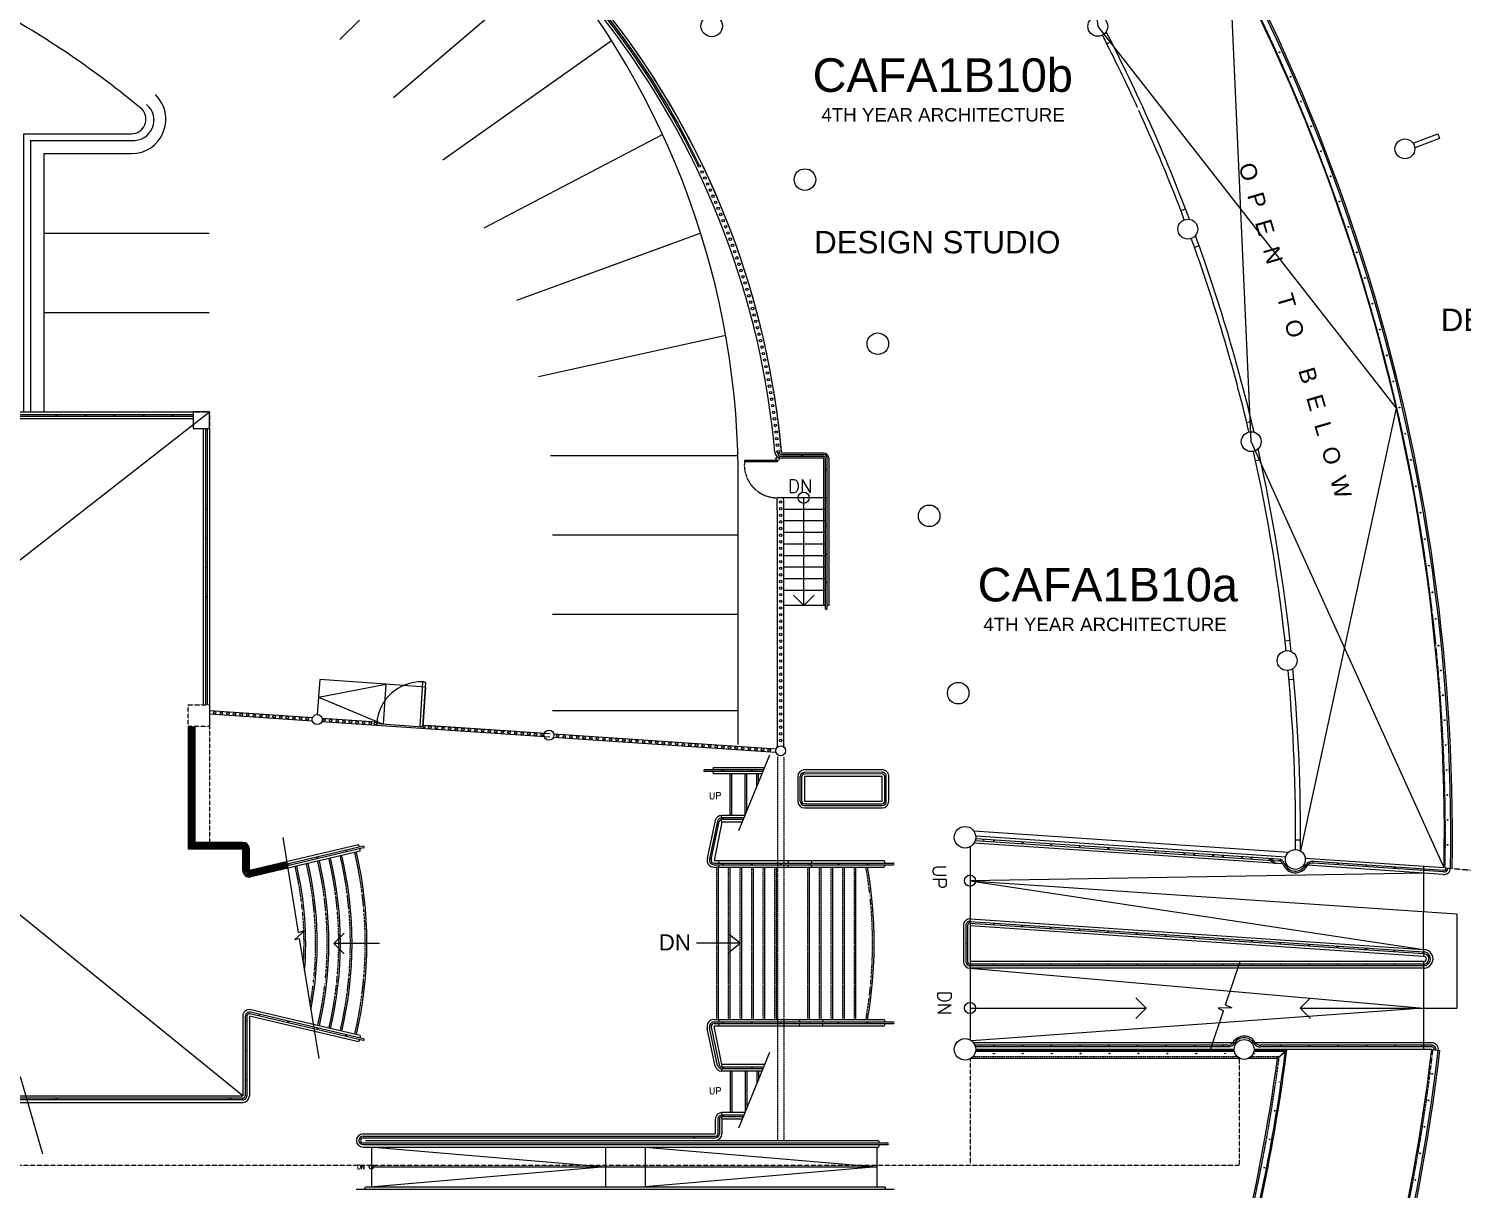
# Model space of a CAD drawing. Header units: millimetres. Extents: x -616979 to 2364082, y 43054 to 1637649.
# Drawn here: x 128918 to 172226, y 75145 to 110192 of the extents above; entities that cross this region are included whole.
import ezdxf
from ezdxf.enums import TextEntityAlignment as Align

# ---------------------------------------------------------------- set-up
doc = ezdxf.new("R2010")
doc.units = ezdxf.units.MM
doc.linetypes.add('conservation$0$HIDDEN', pattern=[0.375, 0.25, -0.125])
doc.linetypes.add('HIDDEN', pattern=[0.375, 0.25, -0.125])
for name, color, linetype in [('a-broken', 9, 'HIDDEN'), ('a-column', 7, 'Continuous'), ('a-doors', 254, 'Continuous'), ('a-line', 7, 'Continuous'), ('a-railing', 254, 'Continuous'), ('a-ramp', 253, 'Continuous'), ('a-stairs', 8, 'Continuous'), ('a-stairs-brkn', 8, 'HIDDEN'), ('A-TEXT', 7, 'Continuous'), ('a-wall', 5, 'Continuous'), ('a-windows', 7, 'Continuous')]:
    doc.layers.add(name, color=color, linetype=linetype)
doc.styles.add('-kitz', font='arial.ttf')
doc.styles.add('100scale@80cl', font='romans.shx', dxfattribs={"height": 0.2})
doc.styles.add('arial', font='arial.ttf')
doc.styles.add('romans', font='romans.shx')
doc.styles.get("Standard").update_dxf_attribs({"font": 'arial.ttf'})
doc.styles.add('style1', font='arial.ttf')

msp = doc.modelspace()

# ---------------------------------------------------------------- hatches: boundary and pattern name
at = {"layer": 'a-wall', "linetype": 'HIDDEN', "ltscale": 3}
h = msp.add_hatch(dxfattribs=at)
h.set_pattern_fill('ANSI31', color=256, scale=10, style=0)
h.set_pattern_definition([(45, (-107156.942, -61762.93), (-22.4506403, 22.4506403), [])])
h.paths.add_polyline_path([(135386.684, 85419.57), (135386.684, 84774.806, 0.483206414), (135632.22, 84580.059), (136744.364, 84840.101), (136711.95, 85037.917), (135586.684, 84774.806), (135586.684, 85419.57, 0.414191594), (135386.699, 85619.57), (133934.828, 85619.679), (133935.091, 89119.537), (133735.091, 89119.537), (133734.828, 85419.57)])

# ---------------------------------------------------------------- linework, layer by layer
msp.add_arc((114710.091, 85944.366), 78378.059, 336.37627845, 49.56052121)
at = {"layer": 'a-broken', "color": 7, "linetype": 'HIDDEN', "ltscale": 3}
for p, q in [((106385.091, 98619.537), (134385.091, 98619.537)), ((134385.091, 98619.537), (134385.091, 85619.707))]:
    msp.add_line(p, q, dxfattribs=at)
at = {"layer": 'a-broken', "color": 7, "linetype": 'HIDDEN'}
for p, q in [((151535.091, 88227.486), (151535.091, 76619.537)), ((151735.091, 88214.003), (151735.091, 76619.537))]:
    msp.add_line(p, q, dxfattribs=at)
at = {"layer": 'a-broken', "linetype": 'HIDDEN'}
msp.add_line((171917.423, 84834.435), (174165.928, 84632.737), dxfattribs=at)
at = {"layer": 'a-broken', "linetype": 'HIDDEN', "ltscale": 3}
for p, q in [((157354.429, 79081.223), (157354.429, 75894.537)), ((165485.091, 79109.729), (165485.091, 75869.537)), ((120385.201, 75869.537), (165485.091, 75869.537))]:
    msp.add_line(p, q, dxfattribs=at)
at = {"layer": 'a-column', "color": 7, "linetype": 'HIDDEN', "ltscale": 3}
msp.add_lwpolyline([(133885.091, 98619.537), (133885.091, 98119.537), (134385.091, 98119.537), (134385.091, 98619.537)], close=True, dxfattribs=at)
at = {"layer": 'a-column', "color": 7}
msp.add_lwpolyline([(133885.091, 98619.537), (133885.091, 98119.537), (134385.091, 98119.537), (134385.091, 98619.537)], close=True, dxfattribs=at)
at = {"layer": 'a-column', "linetype": 'HIDDEN', "ltscale": 3}
msp.add_lwpolyline([(133735.091, 89769.537), (134385.091, 89769.537), (134385.091, 89119.537), (133735.091, 89119.537)], close=True, dxfattribs=at)
at = {"layer": 'a-column'}
for centre, radius in [((149552.126, 110271.915), 325), ((161214.433, 110261.673), 300), ((170491.374, 106563.908), 300), ((152367.216, 105635.428), 325), ((163933.212, 104139.685), 300), ((154568.761, 100678.117), 325), ((165850.002, 97721.241), 300), ((156120.892, 95480.75), 325), ((166933.572, 91110.917), 300), ((156998.318, 90128.007), 325), ((137635.091, 89330.005), 150), ((144635.091, 88858.095), 150), ((151635.091, 88386.184), 150), ((157204.429, 85776.209), 325), ((157204.429, 79369.537), 325), ((165635.091, 79369.537), 300)]:
    msp.add_circle(centre, radius, dxfattribs=at)
at = {"layer": 'a-column', "color": 5}
msp.add_circle((151635.091, 88386.184), 150, dxfattribs=at)
at = {"layer": 'a-doors'}
for p, q in [((151542.387, 97148.746), (150542.387, 97148.746)), ((150542.51, 97123.746), (151542.51, 97124.022)), ((140818.36, 90467.026), (140732.202, 89121.144)), ((140868.32, 90465.032), (140818.36, 90467.026)), ((140868.32, 90465.032), (140918.096, 90460.303)), ((140907.617, 90312.289), (140918.096, 90460.303)), ((140732.202, 89121.144), (140777.53, 89118.095))]:
    msp.add_line(p, q, dxfattribs=at)
at = {"layer": 'a-doors', "color": 1}
for p, q in [((150542.387, 97148.746), (150542.51, 97123.746)), ((151542.51, 97124.022), (151542.51, 97148.746)), ((140822.858, 89115.033), (140777.53, 89118.095))]:
    msp.add_line(p, q, dxfattribs=at)
msp.add_circle((151542.387, 97198.746), 50, dxfattribs=at)
at = {"layer": 'a-doors', "linetype": 'conservation$0$HIDDEN'}
msp.add_arc((151528.619, 97018.389), 991.721, 173.9015798, 269.756535, dxfattribs=at)
at = {"layer": 'a-doors'}
msp.add_arc((140777.501, 89118.12), 1349.524, 88.2650317, 176.1448984, dxfattribs=at)
at = {"layer": 'a-line', "color": 8, "ltscale": 2}
for p, q in [((142863.738, 114358.661), (138316.229, 109869.154)), ((144823.867, 112272.307), (139939.185, 108101.81)), ((146528.763, 109827.49), (141429.194, 106221.382)), ((142680.785, 104175.643), (148068.069, 106998.188)), ((129372.251, 104019.537), (134372.251, 104019.537)), ((149220.558, 104013.582), (143650.269, 101982.1)), ((148347.631, 103695.226), (143650.269, 101982.1)), ((129372.251, 101619.537), (134372.251, 101619.537)), ((149975.015, 100924.982), (144320.549, 99679.438)), ((144679.803, 97308.265), (150344.565, 97308.265)), ((150352.934, 88572.849), (150352.934, 96885.342)), ((144740.094, 94908.265), (150352.934, 94908.265)), ((144740.094, 92508.265), (150352.934, 92508.265)), ((144740.094, 89608.265), (150352.934, 89608.265))]:
    msp.add_line(p, q, dxfattribs=at)
at = {"layer": 'a-line', "color": 7}
msp.add_line((109710.091, 79419.707), (134385.091, 98619.537), dxfattribs=at)
at = {"layer": 'a-line'}
for p, q in [((135386.684, 77969.886), (109885.091, 98619.537)), ((136592.757, 85765.334), (137061.845, 82902.571)), ((137092.58, 82715.001), (137685.123, 79098.812)), ((139513.561, 82572.212), (138136.907, 82572.212)), ((128661.134, 78555.546), (129336.327, 76213.884))]:
    msp.add_line(p, q, dxfattribs=at)
at = {"layer": 'a-line', "color": 4}
msp.add_line((150374.946, 85978.176), (151304.597, 88267.082), dxfattribs=at)
at = {"layer": 'a-line'}
for points in [[(160122.837, 120347.89), (161214.433, 110261.673), (170229.913, 98729.879), (167335.288, 85361.33)], [(171672.573, 84850.942), (165850.002, 97721.241), (165197.328, 112344.345), (156684.447, 117733.742)]]:
    msp.add_lwpolyline(points, dxfattribs=at)
at = {"layer": 'a-line', "color": 7, "ltscale": 2}
msp.add_lwpolyline([(128772.251, 98619.537), (128772.251, 107019.537), (132026.545, 107019.537, 0.652415896), (132344.027, 107756.714, 0.049286663), (127821.544, 110825.741, 0.282047973), (125771.112, 110785.494, -0.024907757), (124861.886, 110244.412)], format="xyb", dxfattribs=at)
at = {"layer": 'a-line', "color": 1}
msp.add_arc((114710.091, 85944.366), 71610.798, 334.68116398, 51.25563567, dxfattribs=at)
at = {"layer": 'a-line', "color": 8, "ltscale": 2}
msp.add_arc((125598.908, 96607.036), 24755.59, 0.6441412, 41.9447125, dxfattribs=at)
at = {"layer": 'a-railing', "color": 7}
for p, q in [((127385.091, 98544.537), (133885.091, 98544.537)), ((127385.091, 98494.537), (133885.091, 98494.537)), ((134260.091, 98119.537), (134260.091, 89769.537)), ((134310.091, 98119.537), (134310.091, 89769.537)), ((165341.673, 79307.037), (157523.362, 79307.037)), ((165515.195, 79094.537), (157377.634, 79094.537))]:
    msp.add_line(p, q, dxfattribs=at)
at = {"layer": 'a-railing', "color": 5}
for p, q in [((151724.516, 96026.677), (151524.405, 96026.677)), ((151535.091, 88497.988), (151535.091, 95596.968)), ((151735.091, 88497.988), (151735.091, 95598.587)), ((134385.091, 89599.065), (137497.302, 89389.287)), ((134385.091, 89498.838), (137490.66, 89289.508)), ((137779.588, 89370.26), (139435.314, 89258.657)), ((140825.296, 89164.965), (144497.335, 88917.453)), ((144772.812, 88798.658), (151490.616, 88345.847)), ((144779.566, 88898.43), (151497.368, 88445.619)), ((151740.239, 88279.209), (151739.914, 88279.231)), ((166880.498, 79307.037), (165928.508, 79307.037)), ((171339.668, 79365.209), (171550.748, 79340.686)), ((166638.69, 79094.537), (165754.986, 79094.537))]:
    msp.add_line(p, q, dxfattribs=at)
at = {"layer": 'a-railing'}
for p, q in [((151119.432, 87811.184), (149335.058, 87811.184)), ((151099.124, 87761.184), (149335.09, 87761.184)), ((149591.34, 87811.184), (149610.09, 87886.184)), ((149610.09, 87686.184), (149591.34, 87761.184)), ((149610.09, 87886.184), (151150.137, 87886.785)), ((151068.662, 87686.184), (149610.09, 87686.184)), ((150110.09, 86436.014), (150110.09, 87686.184)), ((150160.09, 86436.014), (150160.09, 87686.184)), ((150560.09, 86436.014), (150560.09, 87686.184)), ((150610.09, 86557.127), (150610.09, 87686.184)), ((150910.09, 87295.761), (150910.09, 87686.184)), ((150960.09, 87418.867), (150960.09, 87686.184)), ((152151.091, 87610.385), (152151.438, 86861.084)), ((152226.531, 86861.176), (152226.531, 87610.478)), ((152276.531, 86861.176), (152276.531, 87610.478)), ((154701.165, 87811.568), (152350.998, 87810.478)), ((154701.2, 87736.568), (152351.473, 87735.478)), ((154701.223, 87686.568), (152351.496, 87685.478)), ((154700.358, 87610.667), (152351.531, 87609.578)), ((152351.531, 87609.578), (152351.531, 86861.176)), ((154700.5, 86862.522), (154700.358, 87610.667)), ((154776.4, 86861.637), (154776.258, 87611.582)), ((154826.4, 86861.646), (154826.258, 87611.591)), ((154901.4, 86861.66), (154901.258, 87611.606)), ((152351.4, 86862.076), (154700.5, 86862.522)), ((152351.414, 86786.176), (154701.414, 86786.622)), ((152351.424, 86736.176), (154701.424, 86736.622)), ((152351.438, 86661.176), (154701.438, 86661.622)), ((149655.406, 86280.616), (149417.299, 85141.152)), ((149727.647, 86260.462), (149489.541, 85120.999)), ((149537.702, 85107.563), (149775.808, 86247.027)), ((149860.09, 86236.014), (149621.984, 85071.55)), ((149841.34, 86361.014), (149860.09, 86436.014)), ((149841.34, 86361.014), (149860.09, 86436.014)), ((149860.09, 86236.014), (149841.34, 86311.014)), ((149860.09, 86236.014), (149841.34, 86311.014)), ((150560.899, 86436.014), (149860.09, 86436.014)), ((150530.438, 86361.014), (149860.09, 86361.014)), ((150510.13, 86311.014), (149860.09, 86311.014)), ((150479.668, 86236.014), (149860.09, 86236.014)), ((135386.684, 85419.57), (133734.828, 85419.57)), ((135386.684, 85619.57), (133934.828, 85619.679)), ((135386.684, 84774.806), (135386.684, 85419.57)), ((135586.684, 84774.806), (135586.684, 85419.57)), ((157514.896, 85680.108), (166665.168, 85063.236)), ((166667.165, 85113.215), (157526.05, 85729.47)), ((149621.984, 85072.873), (154761.791, 85072.873)), ((149621.996, 84997.873), (155036.791, 84997.873)), ((149622.008, 84947.873), (155036.791, 84947.873)), ((171652.909, 84726.984), (167739.217, 84990.828)), ((171662.61, 84776.443), (167745.515, 85040.517)), ((171059.631, 84817.093), (171059.631, 84892.264)), ((149621.984, 84872.873), (154761.791, 84872.873)), ((171059.631, 84691.81), (171059.631, 84766.98)), ((171705.142, 84848.746), (171917.423, 84834.435)), ((157359.473, 83184.911), (171056.414, 82261.522)), ((157362.837, 83234.798), (171056.414, 82311.636)), ((157229.429, 83110.081), (157229.429, 82019.537)), ((157279.429, 83110.066), (157279.429, 82019.537)), ((157354.429, 82019.537), (157354.429, 81944.539)), ((171056.414, 81944.537), (157354.429, 81944.537)), ((171056.414, 81894.537), (157354.429, 81894.537)), ((135386.684, 80369.617), (135386.684, 77969.796)), ((135461.684, 80369.617), (135461.684, 77969.782)), ((135511.684, 80369.617), (135511.684, 77969.782)), ((135586.684, 80369.617), (135586.684, 77969.886)), ((149621.984, 80272.873), (154760.091, 80272.873)), ((149621.984, 80197.873), (155035.091, 80197.873)), ((149621.984, 80147.873), (155035.091, 80147.873)), ((152198.197, 80270.64), (152198.197, 80272.873)), ((154760.091, 80272.873), (154778.841, 80197.873)), ((154778.841, 80147.873), (154760.091, 80072.873)), ((149655.406, 78865.13), (149417.299, 80004.593)), ((149727.647, 78885.283), (149489.541, 80024.747)), ((149537.702, 80038.182), (149775.808, 78898.719)), ((149860.09, 78909.731), (149621.984, 80074.195)), ((154760.091, 80072.873), (149621.984, 80072.873)), ((150374.946, 77001.723), (151304.597, 79290.628)), ((165142.606, 79494.537), (157504.429, 79494.537)), ((165157.905, 79444.537), (157520.656, 79444.537)), ((165411.484, 79569.537), (165347.862, 79569.537)), ((165922.319, 79569.537), (165858.697, 79569.537)), ((166128.581, 79444.537), (166112.276, 79444.537)), ((171302.419, 79494.537), (166127.575, 79494.537)), ((171302.404, 79444.537), (166128.581, 79444.537)), ((149860.09, 78909.731), (149841.34, 78834.731)), ((149860.09, 78909.731), (149841.34, 78834.731)), ((151149.893, 78909.731), (149860.09, 78909.731)), ((151119.432, 78834.731), (149860.09, 78834.731)), ((149841.34, 78784.731), (149860.09, 78709.731)), ((149841.34, 78784.731), (149860.09, 78709.731)), ((151099.124, 78784.731), (149860.09, 78784.731)), ((151068.662, 78709.731), (149860.09, 78709.731)), ((150110.09, 78709.731), (150110.09, 77459.561)), ((150160.09, 78709.731), (150160.09, 77459.561)), ((150560.09, 78709.731), (150560.09, 77459.561)), ((150610.09, 78709.731), (150610.09, 77580.674)), ((150910.09, 78709.731), (150910.09, 78319.308)), ((150960.09, 78709.731), (150960.09, 78442.414)), ((120235.201, 77969.796), (135386.684, 77969.886)), ((135386.684, 77894.872), (120085.201, 77894.886)), ((135386.683, 77844.872), (120085.201, 77844.886)), ((120235.201, 77769.886), (135386.684, 77769.976)), ((149660.09, 77259.561), (149660.09, 76819.537)), ((149735.09, 77259.561), (149735.09, 76819.537)), ((149785.09, 77259.561), (149785.09, 76819.537)), ((149860.09, 77459.561), (149841.34, 77384.561)), ((149841.34, 77334.561), (149860.09, 77259.561)), ((150560.899, 77459.561), (149860.09, 77459.561)), ((150530.438, 77384.561), (149860.09, 77384.561)), ((150510.13, 77334.561), (149860.09, 77334.561)), ((149860.09, 77259.561), (149860.09, 76819.537)), ((150479.668, 77259.561), (149860.09, 77259.561)), ((139020.02, 76819.537), (149660.09, 76819.537)), ((139020.02, 76744.537), (149660.09, 76744.537)), ((139020.02, 76694.537), (149660.09, 76694.537)), ((139020.02, 76544.537), (154590.02, 76544.537)), ((139020.02, 76494.537), (154590.02, 76494.537)), ((139020.02, 76419.537), (154590.02, 76419.537)), ((139090.02, 76619.537), (154590.02, 76619.537)), ((154590.02, 76544.537), (154865.02, 76544.537)), ((154590.02, 76494.537), (154865.02, 76494.537)), ((138815.02, 75144.537), (155061.083, 75144.537)), ((139090.02, 75219.537), (154790.02, 75219.537))]:
    msp.add_line(p, q, dxfattribs=at)
at = {"layer": 'a-railing', "color": 2}
msp.add_line((166880.498, 79307.037), (166638.645, 79094.537), dxfattribs=at)
at = {"layer": 'a-railing', "color": 7, "linetype": 'HIDDEN'}
msp.add_line((165436.659, 79144.537), (157438.949, 79144.537), dxfattribs=at)
at = {"layer": 'a-railing', "linetype": 'HIDDEN'}
msp.add_line((166695.687, 79144.537), (165833.522, 79144.537), dxfattribs=at)
at = {"layer": 'a-railing'}
for points in [[(149760.091, 85072.873), (149764.406, 84997.873)], [(149764.406, 84947.873), (149760.091, 84872.873)], [(151860.091, 85072.873), (151864.406, 84997.873)], [(151864.406, 84947.873), (151860.091, 84872.873)], [(152560.091, 85072.873), (152564.406, 84997.873)], [(152564.406, 84947.873), (152560.091, 84872.873)], [(154761.791, 85072.873), (154780.541, 84997.873)], [(154780.541, 84947.873), (154761.791, 84872.873)], [(149764.406, 80147.873), (149760.091, 80072.873)], [(152198.197, 80272.873), (152202.513, 80197.873)], [(152202.513, 80147.873), (152198.197, 80072.873)], [(152898.197, 80272.873), (152902.513, 80197.873)], [(152902.513, 80147.873), (152898.197, 80072.873)]]:
    msp.add_lwpolyline(points, dxfattribs=at)
at = {"layer": 'a-railing', "color": 5}
for points in [[(154590.02, 76619.537), (154608.77, 76544.537)], [(154608.77, 76494.537), (154590.02, 76419.537)]]:
    msp.add_lwpolyline(points, dxfattribs=at)
at = {"layer": 'a-railing', "linetype": 'HIDDEN', "ltscale": 0.058}
for centre in [(147086.961, 109591.72), (147567.21, 108885.962), (148023.054, 108164.201), (148453.959, 107427.279), (148859.422, 106676.058), (157770.857, 85687.909), (158070.178, 85667.73), (158070.178, 85667.73), (158935.927, 85609.365), (159801.676, 85551), (160667.425, 85492.635), (161533.174, 85434.27), (162398.923, 85375.905), (162965.352, 85337.718), (163264.672, 85317.539), (163264.672, 85317.539), (163831.101, 85279.353), (164130.422, 85259.174), (164130.422, 85259.174), (164696.85, 85220.988), (164996.171, 85200.809), (164996.171, 85200.809), (165562.599, 85162.623), (165861.92, 85142.444), (165861.92, 85142.444), (166428.348, 85096.597), (168462.384, 84967.132), (169328.133, 84908.767), (170193.882, 84850.402), (171059.631, 84792.037), (171735.943, 84775.798), (161526.453, 82929.048), (162392.202, 82870.683), (163257.951, 82812.318), (164123.7, 82753.953), (164989.449, 82695.588), (165855.199, 82637.223), (166720.948, 82578.858), (167586.697, 82520.492), (168452.446, 82462.127), (169318.195, 82403.762), (170183.944, 82345.397), (157354.429, 81919.537), (161533.174, 81919.537), (162398.923, 81919.537), (163264.672, 81919.537), (164130.422, 81919.537), (164996.171, 81919.537), (165861.92, 81919.537), (166727.669, 81919.537), (167593.418, 81919.537), (168459.167, 81919.537), (169324.916, 81919.537), (170190.665, 81919.537), (135486.684, 80227.87), (135486.684, 79336.203), (158070.178, 79469.537), (158935.927, 79469.537), (159801.676, 79469.537), (160667.425, 79469.537), (161533.174, 79469.537), (162398.923, 79469.537), (164996.171, 79469.537), (166727.669, 79469.537), (167593.418, 79469.537), (168459.167, 79469.537), (169324.916, 79469.537), (135486.684, 78444.537), (166690.942, 78379.533), (129760.093, 77869.885), (135011.584, 77869.885), (166558.029, 77516.619)]:
    msp.add_circle(centre, 12.5, dxfattribs=at)
at = {"layer": 'a-railing'}
for centre, radius in [((166704.998, 109478.473), 12.5), ((167033.753, 108738.201), 12.5), ((167351.97, 107993.338), 12.5), ((167659.583, 107244.033), 12.5), ((167956.531, 106490.439), 12.5), ((149175.223, 106044.534), 37.5), ((149261.414, 105864.059), 37.5), ((149344.703, 105682.227), 37.5), ((168242.755, 105732.706), 12.5), ((149427.987, 105500.407), 37.5), ((149509.812, 105317.925), 37.5), ((149591.642, 105135.432), 37.5), ((149669.064, 104951.025), 37.5), ((168519.042, 104971.301), 12.5), ((149746.481, 104766.63), 37.5), ((149822.418, 104581.621), 37.5), ((149898.36, 104396.6), 37.5), ((149971.329, 104210.386), 37.5), ((150041.305, 104023.027), 37.5), ((168783.645, 104205.75), 12.5), ((150111.277, 103835.68), 37.5), ((150179.746, 103647.779), 37.5), ((150246.708, 103459.335), 37.5), ((150312.158, 103270.362), 37.5), ((150376.093, 103080.869), 37.5), ((169037.358, 103436.521), 12.5), ((150438.507, 102890.871), 37.5), ((150499.398, 102700.379), 37.5), ((169280.127, 102663.769), 12.5), ((150560.293, 102509.875), 37.5), ((150618.128, 102318.42), 37.5), ((150672.889, 102126.063), 37.5), ((150729.189, 101934.151), 37.5), ((150782.408, 101741.361), 37.5), ((169511.906, 101887.65), 12.5), ((150832.531, 101547.744), 37.5), ((150882.651, 101354.139), 37.5), ((150932.775, 101160.522), 37.5), ((150978.232, 100965.756), 37.5), ((169732.647, 101108.319), 12.5), ((151025.247, 100771.361), 37.5), ((151069.142, 100576.237), 37.5), ((151109.906, 100380.436), 37.5), ((151150.668, 100184.647), 37.5), ((169942.305, 100325.934), 12.5), ((151189.86, 99988.537), 37.5), ((151229.054, 99792.416), 37.5), ((151265.102, 99595.691), 37.5), ((151297.994, 99398.414), 37.5), ((151332.465, 99201.407), 37.5), ((170140.839, 99540.653), 12.5), ((170327.362, 98752.32), 12.5), ((129760.091, 98519.537), 12.5), ((130635.091, 98519.537), 12.5), ((151448.201, 98409.856), 37.5), ((151473.168, 98211.42), 37.5), ((151498.129, 98013.036), 37.5), ((170503.529, 97961.72), 12.5), ((151516.728, 97813.889), 37.5), ((151538.514, 97615.079), 37.5), ((151557.112, 97415.946), 37.5), ((170668.458, 97168.7), 12.5), ((170822.116, 96373.419), 12.5), ((151635.091, 95898.684), 37.5), ((151635.091, 95698.684), 37.5), ((151635.091, 95498.684), 37.5), ((151635.091, 95298.684), 37.5), ((170964.472, 95576.037), 12.5), ((151635.091, 95098.684), 37.5), ((151635.091, 94898.684), 37.5), ((151635.091, 94698.684), 37.5), ((151635.091, 94498.684), 37.5), ((171095.498, 94776.716), 12.5), ((151635.091, 94298.684), 37.5), ((151635.091, 94098.684), 37.5), ((171215.167, 93975.615), 12.5), ((151635.091, 93898.684), 37.5), ((151635.091, 93698.684), 37.5), ((151635.091, 93498.684), 37.5), ((151635.091, 93298.684), 37.5), ((151635.091, 93098.684), 37.5), ((171323.454, 93172.897), 12.5), ((151635.091, 92898.684), 37.5), ((151635.091, 92698.684), 37.5), ((151635.091, 92498.684), 37.5), ((151635.091, 92298.684), 37.5), ((171420.338, 92368.723), 12.5), ((151635.091, 92098.684), 37.5), ((151635.091, 91898.684), 37.5), ((151635.091, 91698.684), 37.5), ((151635.091, 91498.684), 37.5), ((171505.8, 91563.254), 12.5), ((151635.091, 91298.684), 37.5), ((151635.091, 91098.684), 37.5), ((151635.091, 90898.684), 37.5), ((151635.091, 90698.684), 37.5), ((151635.091, 90498.684), 37.5), ((171575.001, 90813.303), 12.5), ((151635.091, 90298.684), 37.5), ((151635.091, 90098.684), 37.5), ((151635.091, 89898.684), 37.5), ((151635.091, 89698.684), 37.5), ((171634.299, 90062.503), 12.5), ((134538.349, 89538.934), 37.5), ((134737.895, 89525.469), 37.5), ((134737.895, 89525.469), 37.5), ((134937.442, 89512.003), 37.5), ((135136.988, 89498.537), 37.5), ((135336.534, 89485.071), 37.5), ((135536.08, 89471.605), 37.5), ((135735.626, 89458.139), 37.5), ((135935.172, 89444.673), 37.5), ((136134.719, 89431.207), 37.5), ((136334.26, 89417.673), 37.5), ((136334.262, 89417.699), 37.5), ((136533.808, 89404.233), 37.5), ((136733.354, 89390.767), 37.5), ((136932.901, 89377.315), 37.5), ((137132.448, 89363.862), 37.5), ((137331.995, 89350.409), 37.5), ((137842.566, 89315.937), 37.5), ((138042.113, 89302.485), 37.5), ((138241.66, 89289.032), 37.5), ((138441.207, 89275.579), 37.5), ((138640.754, 89262.127), 37.5), ((138840.301, 89248.674), 37.5), ((139039.849, 89235.222), 37.5), ((139239.396, 89221.769), 37.5), ((139393.53, 89208.853), 37.5), ((151635.091, 89498.684), 37.5), ((151635.091, 89298.684), 37.5), ((171683.685, 89310.986), 12.5), ((140860.273, 89112.511), 37.5), ((141035.319, 89100.695), 37.5), ((141234.866, 89087.243), 37.5), ((141434.413, 89073.79), 37.5), ((141633.96, 89060.338), 37.5), ((141833.507, 89046.885), 37.5), ((142033.052, 89033.453), 37.5), ((142232.602, 89020.031), 37.5), ((142432.149, 89006.578), 37.5), ((142631.696, 88993.126), 37.5), ((142831.243, 88979.673), 37.5), ((143030.79, 88966.221), 37.5), ((143230.337, 88952.768), 37.5), ((143429.884, 88939.315), 37.5), ((143629.431, 88925.863), 37.5), ((143828.978, 88912.41), 37.5), ((144028.525, 88898.958), 37.5), ((144228.072, 88885.505), 37.5), ((144427.619, 88872.052), 37.5), ((144900.952, 88840.143), 37.5), ((145100.499, 88826.691), 37.5), ((145300.046, 88813.238), 37.5), ((145499.594, 88799.785), 37.5), ((145699.141, 88786.333), 37.5), ((145898.688, 88772.88), 37.5), ((146098.235, 88759.427), 37.5), ((146297.782, 88745.975), 37.5), ((151635.091, 89098.684), 37.5), ((151635.091, 88898.684), 37.5), ((146497.329, 88732.522), 37.5), ((146696.876, 88719.07), 37.5), ((146896.423, 88705.617), 37.5), ((147095.97, 88692.164), 37.5), ((147295.517, 88678.712), 37.5), ((147495.064, 88665.259), 37.5), ((147694.611, 88651.807), 37.5), ((147894.158, 88638.354), 37.5), ((148093.705, 88624.901), 37.5), ((148293.252, 88611.449), 37.5), ((148492.799, 88597.996), 37.5), ((148692.346, 88584.544), 37.5), ((148891.893, 88571.091), 37.5), ((149091.441, 88557.638), 37.5), ((149290.988, 88544.186), 37.5), ((149490.535, 88530.733), 37.5), ((149690.082, 88517.28), 37.5), ((149889.629, 88503.828), 37.5), ((150089.176, 88490.375), 37.5), ((150288.723, 88476.923), 37.5), ((150488.27, 88463.47), 37.5), ((150687.817, 88450.017), 37.5), ((150887.364, 88436.565), 37.5), ((151086.911, 88423.112), 37.5), ((151286.458, 88409.66), 37.5), ((151635.091, 88698.684), 37.5), ((171723.149, 88558.883), 12.5), ((149885.091, 87786.014), 12.5), ((150760.091, 87786.014), 12.5), ((171752.686, 87806.325), 12.5), ((171772.289, 87053.442), 12.5), ((149885.091, 86335.844), 12.5), ((171781.956, 86300.367), 12.5), ((167181.781, 85103.578), 300), ((171781.685, 85547.229), 12.5), ((149885.091, 84972.873), 12.5), ((150760.091, 84972.873), 12.5), ((151635.091, 84973.043), 12.5), ((152510.091, 84973.043), 12.5), ((153385.091, 84973.043), 12.5), ((154260.091, 84973.043), 12.5), ((149885.091, 80172.873), 12.5), ((150760.091, 80172.873), 12.5), ((152510.091, 80173.043), 12.5), ((149885.091, 78809.901), 12.5), ((150760.091, 78809.901), 12.5), ((171312.763, 78632.591), 12.5), ((171203.294, 77830.029), 12.5), ((149885.091, 77359.731), 12.5), ((149010.091, 76719.537), 12.5), ((171082.447, 77029.101), 12.5), ((170950.246, 76229.973), 12.5), ((170806.718, 75432.802), 12.5)]:
    msp.add_circle(centre, radius, dxfattribs=at)
at = {"layer": 'a-railing', "color": 7}
for centre, radius in [((151362.193, 99003.629), 37.5), ((151393.503, 98806.095), 37.5), ((131510.091, 98519.537), 12.5), ((132385.091, 98519.537), 12.5), ((133260.091, 98519.537), 12.5), ((151421.646, 98608.085), 37.5), ((134285.091, 93029.741), 12.5)]:
    msp.add_circle(centre, radius, dxfattribs=at)
at = {"layer": 'a-railing', "color": 7, "linetype": 'HIDDEN', "ltscale": 0.058}
for centre in [(134285.091, 95699.639), (134285.091, 94809.673), (134285.091, 93919.707), (162443.556, 79244.537)]:
    msp.add_circle(centre, 12.5, dxfattribs=at)
at = {"layer": 'a-railing', "color": 8}
for centre in [(148891.893, 88571.091), (149091.441, 88557.638), (149290.988, 88544.186), (149490.535, 88530.733), (149690.082, 88517.28), (149889.629, 88503.828), (150089.176, 88490.375), (150288.723, 88476.923), (150488.27, 88463.47), (150687.817, 88450.017), (150887.364, 88436.565), (151086.911, 88423.112), (151286.458, 88409.66)]:
    msp.add_circle(centre, 37.5, dxfattribs=at)
at = {"layer": 'a-railing', "color": 2, "linetype": 'HIDDEN', "ltscale": 0.058}
for centre in [(158077.617, 79244.537), (158950.804, 79244.537), (159823.992, 79244.537), (160697.18, 79244.537), (161570.368, 79244.537), (163264.672, 79469.537), (163316.743, 79244.537), (164189.931, 79244.537), (165063.119, 79244.537), (165936.307, 79244.537), (166809.495, 79244.537), (166410.792, 76656.034), (166249.271, 75798.014)]:
    msp.add_circle(centre, 12.5, dxfattribs=at)
at = {"layer": 'a-railing', "linetype": 'HIDDEN'}
for centre, radius, start, end in [((114427.433, 85860.187), 57286.638, 358.9883451, 37.0804588), ((114710.091, 85944.366), 57010.476, 336.2632154, 353.3731528)]:
    msp.add_arc(centre, radius, start, end, dxfattribs=at)
at = {"layer": 'a-railing'}
for centre, radius, start, end in [((114428.838, 85860.172), 57447.735, 358.98028084, 37.24325319), ((114429.266, 85860.167), 57497.307, 358.97780862, 37.29315803), ((149335.09, 87786.184), 25, 90, 270), ((152351.091, 87610.478), 200, 90.0265605, 180.0265605), ((152351.531, 87610.478), 125, 90.0265605, 180), ((152351.531, 87610.478), 75, 90.0265605, 180), ((154701.258, 87611.568), 200, 0.0108758, 90.0265605), ((154701.258, 87611.568), 125, 0.0108758, 90.0265605), ((154701.258, 87611.568), 75, 0.0108758, 90.0265605), ((152351.438, 86861.176), 200, 180.0265605, 270), ((152351.531, 86861.176), 125, 180, 270), ((152351.531, 86861.176), 75, 180, 270), ((154701.4, 86861.622), 75, 270.0108758, 0.0108758), ((154701.4, 86861.622), 125, 270.0108758, 0.0108758), ((154701.4, 86861.622), 200, 270.0108758, 0.0108758), ((149860.09, 86223.514), 212.5, 90, 164.4122709), ((149860.09, 86223.514), 137.5, 89.9898279, 164.4122709), ((149860.09, 86223.514), 87.5, 89.9920076, 164.4122709), ((135386.684, 85419.57), 200, 0, 90), ((149621.984, 85085.373), 212.5, 161.0986176, 270), ((149621.984, 85085.373), 137.5, 160.292546, 270.0101725), ((149621.984, 85085.373), 87.5, 159.2472862, 270.0079937), ((155036.791, 84972.873), 25, 270, 90), ((166364.567, 84930.471), 152.949, 18.2279334, 89.5201039), ((166364.567, 84930.471), 202.949, 18.6486966, 89.0746485), ((166663.887, 84910.293), 152.949, 18.2279334, 89.5201039), ((166663.887, 84910.293), 202.949, 18.6486966, 89.0746485), ((167181.781, 85103.578), 400, 201.3220077, 329.4811316), ((167181.781, 85103.578), 350, 201.5201325, 329.6435251), ((167699.828, 84787.761), 256.851, 79.753977, 147.254179), ((167699.828, 84787.761), 206.851, 79.0226422, 146.9905686), ((171667.68, 84851.264), 125.155, 263.2221889, 356.1467141), ((171667.68, 84851.272), 75, 266.124026, 356.1431991), ((157354.429, 83110.081), 200, 86.143199, 180), ((171056.414, 82102.944), 208.691, 267.0019043, 90), ((157354.429, 82019.537), 125, 180, 270), ((157354.429, 82019.537), 74.998, 180, 270), ((171056.414, 82102.944), 158.578, 267.3300273, 90), ((149621.984, 80060.373), 212.5, 90, 195.5877291), ((149621.984, 80060.373), 137.5, 90, 195.5877291), ((149621.984, 80060.373), 87.5, 90, 195.5877291), ((155035.091, 80172.873), 25, 270, 90), ((165635.091, 79369.537), 400, 29.9637221, 148.0950204), ((165635.091, 79369.537), 350, 32.11807, 147.88193), ((165149.753, 79660.401), 166.018, 267.5327018, 331.4047975), ((165149.753, 79660.401), 216.018, 272.1629594, 330.9837744), ((166120.428, 79660.401), 216.018, 209.0162256, 272.1629446), ((166120.428, 79660.401), 166.018, 213.2734993, 272.4672982), ((114710.091, 85944.366), 57172.976, 336.4263858, 353.3731528), ((114710.091, 85944.366), 57222.976, 336.4764057, 353.3731528), ((149860.09, 78922.231), 212.5, 195.5877291, 270), ((149860.09, 78922.231), 137.5, 195.5877291, 270.0101721), ((149860.09, 78922.231), 87.5, 195.5877291, 270.0079924), ((135386.684, 77969.782), 125, 269.9995687, 0), ((135386.684, 77969.886), 200, 270, 0), ((135386.684, 77969.782), 75, 269.9995687, 0), ((149860.09, 77259.561), 200, 89.9999982, 180), ((149860.09, 77259.561), 125, 89.9999989, 180), ((149860.09, 77259.561), 75, 89.9999982, 180), ((139020.02, 76619.537), 200, 90, 270), ((139020.02, 76619.537), 125, 90, 270), ((139020.02, 76619.537), 75, 90, 270), ((149660.09, 76819.537), 125, 270, 360), ((149660.09, 76819.537), 75, 270, 360), ((149660.09, 76819.537), 200, 270, 360), ((154865.02, 76519.537), 25, 270, 90)]:
    msp.add_arc(centre, radius, start, end, dxfattribs=at)
at = {"layer": 'a-railing', "color": 7}
for centre, radius, start, end in [((114710.091, 85944.366), 40075, 36.9721331, 57.0486629), ((114710.091, 85944.366), 40125, 36.9718663, 57.0486629), ((114710.091, 85944.366), 40200, 36.9714676, 57.0927362), ((114710.091, 85944.366), 40000, 36.9725347, 57.0938052), ((126686.688, 95193.608), 24869.517, 5.1061979, 36.543254), ((126686.688, 95193.608), 24869.517, 5.1061979, 36.543254), ((127043.664, 95433.446), 24514.922, 25.6713317, 36.5896852), ((128000.639, 96076.473), 23413.309, 25.2976006, 36.7220541), ((126686.688, 95193.608), 25069.517, 4.9956795, 36.5449677), ((126686.688, 95193.608), 25069.517, 5.1061979, 36.543254), ((114710.091, 85944.366), 52590.927, 345.895785, 352.7495508), ((114710.091, 85944.366), 52628.427, 345.895785, 352.7958972)]:
    msp.add_arc(centre, radius, start, end, dxfattribs=at)
at = {"layer": 'a-railing', "color": 5}
for centre, radius, start, end in [((126668.845, 95193.608), 24869.517, 0.9293242, 1.9196302), ((126668.845, 95193.608), 25069.517, 0.9256097, 1.9043101), ((114710.091, 85944.366), 52378.427, 345.8270623, 352.4855759)]:
    msp.add_arc(centre, radius, start, end, dxfattribs=at)
at = {"layer": 'a-railing', "color": 7, "linetype": 'HIDDEN'}
msp.add_arc((114710.091, 85944.366), 52428.427, 345.8408609, 352.5478944, dxfattribs=at)
at = {"layer": 'a-ramp', "ltscale": 2}
for p, q in [((128972.251, 106819.537), (128972.251, 98619.537)), ((128972.251, 106819.537), (132027.269, 106819.537)), ((129372.251, 106419.537), (129372.251, 98619.537)), ((129372.251, 106419.537), (132028.433, 106419.537))]:
    msp.add_line(p, q, dxfattribs=at)
at = {"layer": 'a-ramp', "color": 5}
for p, q in [((137715.606, 90538.268), (137635.091, 89480.005)), ((139710.613, 90397.031), (137715.606, 90538.268)), ((137675.348, 90009.136), (139710.613, 90397.031)), ((139710.613, 90397.031), (139629.62, 89195.465)), ((140907.617, 90312.289), (139710.613, 90397.031)), ((140907.617, 90312.289), (140822.858, 89115.033)), ((140822.875, 89115.285), (140907.617, 90312.289)), ((137675.348, 90009.136), (139629.62, 89195.465)), ((166890.011, 85173.362), (157528.195, 85804.495)), ((157482, 85607.156), (166801.722, 84978.86)), ((166556.86, 84995.367), (166613.152, 84991.572)), ((166856.18, 84975.188), (166912.473, 84971.393)), ((166856.18, 84975.188), (166912.473, 84971.393)), ((167487.204, 84932.647), (167430.911, 84936.442)), ((171672.573, 84850.942), (167480.279, 85133.568)), ((171644.284, 84652.395), (167548.265, 84928.531)), ((157354.429, 83310.535), (157354.429, 83235.365)), ((157354.429, 83185.081), (157354.429, 83110.081)), ((157367.881, 83309.628), (171056.414, 82386.806)), ((157154.429, 83123.564), (157154.429, 82019.537)), ((157354.429, 83110.081), (171056.414, 82186.352)), ((157354.429, 83110.081), (157354.429, 82019.537)), ((171056.414, 82386.806), (171056.414, 82311.636)), ((171056.414, 82019.537), (157354.429, 82019.537)), ((157354.429, 81894.539), (157354.429, 81819.537)), ((171056.414, 82261.522), (171056.414, 82186.352)), ((171056.414, 82019.537), (171056.414, 81944.539)), ((171056.414, 81894.539), (171056.414, 81819.537)), ((171056.414, 81819.537), (157354.429, 81819.537)), ((165288.68, 79569.537), (157460.602, 79569.537)), ((171302.419, 79369.537), (165935.091, 79369.537)), ((171302.419, 79569.537), (165981.501, 79569.537)), ((139071.27, 75144.537), (139090.02, 75219.537)), ((154808.77, 75144.537), (154790.02, 75219.537))]:
    msp.add_line(p, q, dxfattribs=at)
at = {"layer": 'a-ramp'}
for p, q in [((157354.429, 85487.895), (157354.429, 83310.535)), ((157354.429, 84460.692), (172063, 83458.99)), ((171056.268, 82386.816), (171059.631, 84691.81)), ((172063, 83458.99), (172063, 80619.537)), ((138448.762, 82884.066), (138136.907, 82572.212)), ((138448.762, 82260.357), (138136.907, 82572.212)), ((165076.94, 80711.642), (165518.681, 82019.537)), ((157354.429, 81819.537), (157354.429, 79657.851)), ((171056.414, 81819.537), (171056.414, 79569.537)), ((157354.429, 80619.537), (162672.8, 80619.537)), ((162360.946, 80931.391), (162672.8, 80619.537)), ((162360.946, 80307.682), (162672.8, 80619.537)), ((165263.494, 80625.696), (164855.453, 80613.377)), ((164855.453, 80613.377), (165015.423, 80529.505)), ((165076.94, 80711.642), (165263.494, 80625.696)), ((167640.531, 80931.391), (167328.676, 80619.537)), ((167328.676, 80619.537), (172063, 80619.537)), ((167640.531, 80307.682), (167328.676, 80619.537)), ((164623.644, 79369.537), (165015.423, 80529.505)), ((171056.414, 79645.371), (171056.414, 79595.371)), ((171056.414, 79569.537), (171056.414, 79494.537)), ((171056.414, 79444.537), (171056.414, 79369.537)), ((139270.02, 76419.537), (139270.02, 75219.537)), ((146340.02, 76419.537), (146340.02, 75219.537)), ((147540.02, 76419.537), (147540.02, 75219.537)), ((154540.02, 76419.537), (154540.02, 75219.537)), ((139270.02, 75819.537), (154540.02, 75819.537))]:
    msp.add_line(p, q, dxfattribs=at)
at = {"layer": 'a-ramp', "color": 7}
msp.add_line((165335.091, 79369.537), (157529.429, 79369.537), dxfattribs=at)
at = {"layer": 'a-ramp'}
for points in [[(171059.631, 84691.81), (157354.429, 84460.692), (171056.414, 82386.806)], [(157354.429, 81819.537), (171056.414, 80619.537), (157394.378, 79633.249)], [(139340.02, 76419.537), (146340.02, 75819.537), (139340.02, 75219.537)], [(147540.02, 76419.537), (154540.02, 75819.537), (147540.02, 75219.537)]]:
    msp.add_lwpolyline(points, dxfattribs=at)
at = {"layer": 'a-ramp', "color": 2, "linetype": 'HIDDEN', "ltscale": 0.058}
for centre in [(166727.669, 85076.418), (166727.669, 85076.418), (167593.418, 84993.752), (157354.429, 83210.761), (157254.429, 82564.801), (171056.414, 82286.919), (171056.414, 81919.537), (164130.422, 79469.537), (170190.665, 79469.537), (171056.414, 79469.537)]:
    msp.add_circle(centre, 12.5, dxfattribs=at)
at = {"layer": 'a-ramp'}
for centre, radius in [((157354.429, 84460.692), 169.578), ((157354.429, 80619.537), 169.578), ((139270.02, 75819.537), 62.5)]:
    msp.add_circle(centre, radius, dxfattribs=at)
at = {"layer": 'a-ramp', "linetype": 'HIDDEN', "ltscale": 0.058}
for centre in [(158063.457, 83162.509), (158929.206, 83104.143), (159794.955, 83045.778), (160660.704, 82987.413), (158070.178, 81919.537), (158935.927, 81919.537), (159801.676, 81919.537), (160667.425, 81919.537)]:
    msp.add_circle(centre, 12.5, dxfattribs=at)
at = {"layer": 'a-ramp', "ltscale": 2}
for centre, radius, start, end in [((132090.242, 107430.148), 613.85, 264.1119173, 50.8647167), ((132023.043, 107457.999), 1038.476, 270.2973789, 45.7972519)]:
    msp.add_arc(centre, radius, start, end, dxfattribs=at)
at = {"layer": 'a-ramp', "color": 2}
for centre, radius, start, end in [((166663.887, 84910.293), 152.949, 18.2279334, 89.5201039), ((166663.887, 84910.293), 202.949, 18.6486966, 89.0746485), ((157354.429, 83110.081), 125, 86.143199, 180), ((157354.429, 83110.081), 75, 86.143199, 180.0114198), ((171302.419, 79369.537), 75, 353.3731528, 90.0114282), ((171302.419, 79369.537), 125, 353.3731528, 90)]:
    msp.add_arc(centre, radius, start, end, dxfattribs=at)
at = {"layer": 'a-ramp', "color": 5}
for centre, radius, start, end in [((171667.68, 84851.272), 200.248, 263.290391, 356.143199), ((171056.414, 82102.944), 283.862, 266.7591634, 90), ((157354.429, 82019.537), 200, 180, 270), ((171056.414, 82102.944), 83.408, 270, 90), ((171302.419, 79369.537), 200, 353.3731528, 90)]:
    msp.add_arc(centre, radius, start, end, dxfattribs=at)
at = {"layer": 'a-stairs'}
for p, q in [((152935.091, 97276.677), (151658.037, 97276.677)), ((152935.091, 97226.677), (151659.727, 97226.677)), ((152935.091, 97376.677), (151660.973, 97376.677)), ((152935.091, 97326.677), (151660.973, 97326.677)), ((152935.091, 92776.677), (152935.091, 97226.677)), ((152985.091, 92680.603), (152985.091, 97226.677)), ((153035.091, 92680.603), (153035.091, 97226.677)), ((153085.091, 97226.677), (153085.091, 92776.677)), ((152985.091, 96026.677), (151724.516, 96026.677)), ((152335.091, 92776.677), (152335.091, 96026.677)), ((152985.091, 95676.677), (151733.707, 95676.677)), ((152985.091, 95326.677), (151735.091, 95326.677)), ((152985.091, 94976.677), (151735.091, 94976.677)), ((152985.091, 94626.677), (151735.091, 94626.677)), ((152985.091, 94276.677), (151735.091, 94276.677)), ((152985.091, 93926.677), (151735.091, 93926.677)), ((152985.091, 93576.677), (151735.091, 93576.677)), ((152985.091, 93226.677), (151735.091, 93226.677)), ((152985.091, 92776.677), (151735.091, 92776.677)), ((152023.236, 93088.532), (152335.091, 92776.677)), ((152646.945, 93088.532), (152335.091, 92776.677)), ((153085.091, 92776.677), (153035.091, 92776.677)), ((139025.037, 85501.742), (136724.106, 84963.736)), ((139036.421, 85453.056), (136732.209, 84914.282)), ((137260.389, 82955.197), (136953.75, 82685.712)), ((137061.845, 82902.571), (137260.389, 82955.197)), ((136953.75, 82685.712), (137092.58, 82715.001)), ((138931.78, 79792.858), (135632.22, 80564.364)), ((138886.244, 79598.11), (135586.684, 80369.617)), ((139025.037, 79642.681), (135603.76, 80442.647)), ((139036.421, 79691.367), (135615.144, 80491.334)), ((138931.78, 79792.858), (138932.962, 79715.558)), ((138921.578, 79666.872), (138886.244, 79598.11))]:
    msp.add_line(p, q, dxfattribs=at)
at = {"layer": 'a-stairs', "color": 5}
for p, q in [((138886.244, 85546.313), (135586.684, 84774.806)), ((138931.78, 85351.565), (135632.22, 84580.059)), ((149760.091, 80272.873), (149760.091, 84872.873)), ((150110.091, 80272.873), (150110.091, 84872.873)), ((150460.091, 80272.873), (150460.091, 84872.873)), ((150810.091, 80272.873), (150810.091, 84872.873)), ((151160.091, 80272.873), (151160.091, 84872.873)), ((151510.091, 80272.873), (151510.091, 84872.873)), ((152510.091, 80272.873), (152510.091, 84872.873)), ((152860.091, 80272.873), (152860.091, 84872.873)), ((153210.091, 80272.873), (153210.091, 84872.873)), ((153560.091, 80272.873), (153560.091, 84872.873)), ((153910.091, 80272.873), (153910.091, 84872.873))]:
    msp.add_line(p, q, dxfattribs=at)
at = {"layer": 'a-stairs'}
for points in [[(138921.578, 85477.551), (138886.244, 85546.313)], [(138931.78, 85351.565), (138932.962, 85428.865)], [(133277.048, 77969.874), (133277.868, 77969.796)]]:
    msp.add_lwpolyline(points, dxfattribs=at)
at = {"layer": 'a-stairs', "color": 5}
msp.add_lwpolyline([(149760.091, 80272.873), (149764.406, 80197.873)], dxfattribs=at)
at = {"layer": 'a-stairs', "linetype": 'HIDDEN', "ltscale": 0.058}
for centre in [(152284.263, 97301.677), (153010.091, 96880.539), (153010.091, 96026.839), (153010.091, 95173.139), (153010.091, 94319.439), (153010.091, 93465.739), (138511.582, 85356.012), (136761.582, 84944.526), (137636.582, 85151.418), (135886.582, 80402.192), (136761.582, 80199.897), (137636.582, 79993.005), (138511.582, 79788.412)]:
    msp.add_circle(centre, 12.5, dxfattribs=at)
at = {"layer": 'a-stairs'}
msp.add_circle((152329.803, 96026.677), 169.578, dxfattribs=at)
at = {"layer": 'a-stairs', "color": 2}
for centre in [(151635.091, 80173.043), (153385.091, 80173.043), (154260.091, 80173.043)]:
    msp.add_circle(centre, 12.5, dxfattribs=at)
at = {"layer": 'a-stairs', "color": 5}
for centre, radius, start, end in [((151655.503, 97425.483), 198.851, 185.3200176, 271.2171156), ((127045.113, 82572.212), 12090.952, 346.8394745, 13.1605255), ((127045.113, 82572.212), 10240.952, 355.3421828, 13.1605255), ((127045.113, 82572.212), 10590.952, 349.0867964, 13.1605255), ((127045.113, 82572.212), 10940.952, 346.8394745, 13.1605255), ((127045.113, 82572.212), 11290.952, 346.8394745, 13.1605255), ((127045.113, 82572.212), 11640.952, 346.8394745, 13.1605255), ((135586.684, 84774.806), 200, 180, 283.1605255), ((141130.415, 82572.873), 13329.606, 350.0639877, 9.9360123)]:
    msp.add_arc(centre, radius, start, end, dxfattribs=at)
at = {"layer": 'a-stairs', "color": 2}
for centre, radius, start, end in [((151665.722, 97409.055), 132.601, 183.861448, 266.6773043), ((151665.555, 97408.979), 82.429, 186.6354217, 266.813208)]:
    msp.add_arc(centre, radius, start, end, dxfattribs=at)
at = {"layer": 'a-stairs'}
for centre, radius, start, end in [((152935.091, 97226.677), 150, 0, 90), ((152935.091, 97226.677), 100, 0, 90), ((152935.091, 97226.677), 50, 0, 90), ((153010.091, 92680.603), 25, 180, 0), ((139030.729, 85477.399), 25, 283.1605255, 103.1605255), ((135586.684, 80369.617), 200, 76.8394745, 180), ((135586.684, 80369.617), 125, 76.8394745, 180), ((135586.684, 80369.617), 75, 76.8394745, 180), ((139030.729, 79667.024), 25, 256.8394745, 76.8394745)]:
    msp.add_arc(centre, radius, start, end, dxfattribs=at)
at = {"layer": 'a-stairs', "linetype": 'HIDDEN'}
msp.add_arc((127045.113, 82572.212), 10190.952, 356.521627, 2.0026985, dxfattribs=at)
at = {"layer": 'a-stairs-brkn'}
for p, q in [((149710.091, 80272.873), (149710.091, 84872.873)), ((150060.091, 80272.873), (150060.091, 84872.873)), ((150410.091, 80272.873), (150410.091, 84872.873)), ((150760.091, 80272.873), (150760.091, 84872.873)), ((151110.091, 80272.873), (151110.091, 84872.873)), ((151460.091, 80272.873), (151460.091, 84872.873)), ((152460.091, 80272.873), (152460.091, 84872.873)), ((152810.091, 80272.873), (152810.091, 84872.873)), ((153160.091, 80272.873), (153160.091, 84872.873)), ((153510.091, 80272.873), (153510.091, 84872.873)), ((153860.091, 80272.873), (153860.091, 84872.873))]:
    msp.add_line(p, q, dxfattribs=at)
for centre, radius, start, end in [((127045.113, 82572.212), 10190.952, 2.1071881, 13.1605255), ((127045.113, 82572.212), 10540.952, 349.8381096, 13.1605255), ((127045.113, 82572.212), 10890.952, 346.8394745, 13.1605255), ((127045.113, 82572.212), 11240.952, 346.8394745, 13.1605255), ((127045.113, 82572.212), 11590.952, 346.8394745, 13.1605255), ((127045.113, 82572.212), 12040.952, 346.8394745, 13.1605255), ((141080.415, 82572.873), 13329.606, 350.0639877, 9.9360123)]:
    msp.add_arc(centre, radius, start, end, dxfattribs=at)
at = {"layer": 'A-TEXT'}
for p, q in [((150410.091, 82572.873), (150049.31, 82860.069)), ((150410.091, 82572.873), (149093.284, 82572.873)), ((150044.314, 82290.15), (150410.091, 82572.873))]:
    msp.add_line(p, q, dxfattribs=at)
at = {"layer": 'a-wall'}
for p, q in [((170737.825, 106734.969), (171488.2, 107012.345)), ((171488.2, 107012.345), (171540.208, 106871.649)), ((171540.208, 106871.649), (170789.833, 106594.273)), ((133735.091, 89119.537), (133734.828, 85419.57)), ((133935.091, 89119.522), (133934.828, 85619.679)), ((139431.03, 89208.851), (140822.858, 89115.033)), ((166972.134, 85318.166), (157473.475, 85958.525)), ((166923.054, 79344.537), (165934.047, 79344.537))]:
    msp.add_line(p, q, dxfattribs=at)
at = {"layer": 'a-wall', "color": 7}
for p, q in [((120735.091, 98619.537), (133885.091, 98619.537)), ((127385.091, 98419.537), (133885.091, 98419.537)), ((134185.091, 98119.537), (134185.091, 89769.537)), ((134385.091, 98119.537), (134385.091, 89769.537)), ((165336.134, 79344.537), (157528.466, 79344.537))]:
    msp.add_line(p, q, dxfattribs=at)
at = {"layer": 'a-wall', "color": 5}
for p, q in [((137772.779, 89270.492), (144661.765, 88806.143)), ((140911.806, 89159.134), (144667.869, 88905.959))]:
    msp.add_line(p, q, dxfattribs=at)
for start, end in [(358.9003126, 37.1466291), (336.2254284, 353.3731528)]:
    msp.add_arc((114710.091, 85944.366), 56972.976, start, end, dxfattribs=at)
at = {"layer": 'a-wall', "color": 7}
for radius, start, end in [(52628.427, 20.570077, 27.3219955), (52478.427, 24.6283773, 27.2777089), (52478.427, 20.6143636, 24.5191976), (52628.427, 13.2516527, 20.0035712), (52478.427, 13.2959393, 19.9592846), (52628.427, 5.9332284, 12.6851469), (52478.427, 5.977515, 12.6408603), (52478.427, 359.4095304, 5.3224361), (52628.427, 359.3652438, 5.3667227)]:
    msp.add_arc((114710.091, 85944.366), radius, start, end, dxfattribs=at)
at = {"layer": 'a-windows', "color": 2}
for p, q in [((161618.459, 109806.954), (161484.198, 109738.654)), ((163865.543, 104743.861), (163726.077, 104690.522)), ((164274.306, 103636.585), (164134.157, 103586.558)), ((165859.762, 98329.095), (165714.722, 98293.977)), ((166124.864, 97178.929), (165978.85, 97147.024)), ((167020.872, 91712.596), (166872.351, 91696.219)), ((167135.894, 90537.904), (166988.225, 90524.965)), ((167336.212, 85691.328), (167187.911, 85692.042))]:
    msp.add_line(p, q, dxfattribs=at)

# ---------------------------------------------------------------- texts
at = {"layer": 'a-railing', "style": 'romans'}
for p in [(149474.199, 86929.964), (149474.199, 78015.781)]:
    msp.add_text('UP', height=200, dxfattribs=at).set_placement(p)
at = {"layer": 'A-TEXT', "color": 5, "style": 'style1'}
for s, p in [('CAFA1B10b', (152600.714, 108284.849)), ('CAFA1B10a', (157585.512, 92897.084))]:
    msp.add_text(s, height=1012.5, dxfattribs=at).set_placement(p)
at = {"layer": 'A-TEXT', "linetype": 'Continuous', "style": 'arial'}
for s, height, p in [('4TH YEAR ARCHITECTURE', 405, (152863.404, 107388.627)), ('DESIGN STUDIO', 675, (152647.349, 103408.386)), ('DESIGN STUDIO', 675, (171575.596, 101062.543)), ('4TH YEAR ARCHITECTURE', 405, (157755.702, 92000.861))]:
    msp.add_text(s, height=height, dxfattribs=at).set_placement(p)
at = {"layer": 'A-TEXT', "style": '-kitz'}
msp.add_text('O  P  E  N     T  O     B  E  L  O  W ', height=500, rotation=286.2897417, dxfattribs=at).set_placement((165457.947, 106058.902))
at = {"layer": 'A-TEXT', "linetype": 'Continuous', "style": '100scale@80cl'}
for s, rotation, p in [('DN', 359.9665651, (151856.061, 96179.58)), ('UP', 269.9665651, (156235.164, 84942.356)), ('DN', 269.9665651, (156385.164, 81135.633))]:
    msp.add_text(s, height=400, rotation=rotation, dxfattribs=at).set_placement(p)
at = {"layer": 'A-TEXT', "style": 'romans'}
msp.add_text('DN', height=125, dxfattribs=at).set_placement((138958.06, 75819.537), align=Align.MIDDLE)
at = {"layer": 'A-TEXT', "insert": (147949.347, 82842.983), "char_height": 483.4824, "width": 4.884981308350689e-12, "attachment_point": 1}
msp.add_mtext('DN', dxfattribs=at)

doc.saveas('drawing.dxf')
